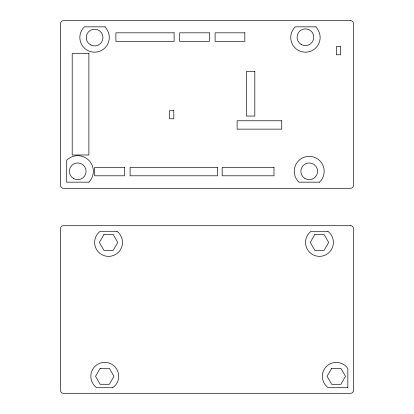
<?xml version="1.0" encoding="UTF-8"?>
<svg xmlns="http://www.w3.org/2000/svg" width="414" height="414" viewBox="0 0 414 414"><rect width="100%" height="100%" fill="white"/><g stroke="black" fill="none" stroke-linecap="round" stroke-linejoin="round"><path stroke-width="0.62" d="M103.955 234.464L99.35 242.433L103.955 250.403L113.157 250.403L117.757 242.433L113.157 234.464L103.955 234.464M100.147 368.336L95.546 376.305L100.147 384.275L109.353 384.275L113.953 376.305L109.353 368.336L100.147 368.336M314.857 234.453L310.257 242.423L314.857 250.392L324.064 250.392L328.664 242.423L324.064 234.453L314.857 234.453M331.681 368.351L327.076 376.326L331.681 384.296L340.882 384.296L345.488 376.326L340.882 368.351L331.681 368.351M327.852 231.286L311.043 231.307A13.947 13.947 0 0 0 309.165 251.831A13.947 13.947 0 0 0 329.777 251.805A13.947 13.947 0 0 0 327.852 231.286M350.637 20.7L63.363 20.7A2.789 2.789 0 0 0 60.573 23.489L60.573 185.503A2.789 2.789 0 0 0 63.363 188.292L350.637 188.292A2.789 2.789 0 0 0 353.427 185.503L353.427 23.489A2.789 2.789 0 0 0 350.637 20.7M105.115 26.838L84.373 26.838A14.728 14.728 0 0 0 83.416 47.087A14.728 14.728 0 0 0 103.588 49.106A14.728 14.728 0 0 0 106.662 29.068L105.115 26.838M315.944 26.838L295.296 26.838A14.707 14.707 0 0 0 294.292 47.077A14.707 14.707 0 0 0 314.454 49.1A14.707 14.707 0 0 0 317.502 29.068L315.944 26.838M174.108 32.82L115.894 32.82L115.894 41.359L174.108 41.359L174.108 32.82M209.349 32.82L179.655 32.82L179.655 41.359L209.349 41.359L209.349 32.82M244.834 32.82L215.104 32.82L215.104 41.359L244.834 41.359L244.834 32.82M340.593 46.642L336.354 46.642L336.354 54.783L340.593 54.783L340.593 46.642M88.886 53.546L72.191 53.546L72.191 154.986L88.886 154.986L88.886 53.546M254.827 71.436L246.459 71.436L246.459 116.06L254.827 116.06L254.827 71.436M173.802 110.652L169.564 110.652L169.564 118.792L173.802 118.792L173.802 110.652M281.743 120.774L237.118 120.774L237.118 129.142L281.743 129.142L281.743 120.774M124.547 167.422L94.64 167.422L94.64 175.8L124.547 175.8L124.547 167.422M217.459 167.422L130.1 167.422L130.1 175.8L217.459 175.8L217.459 167.422M273.985 167.422L222.163 167.422L222.163 175.8L273.985 175.8L273.985 167.422M88.969 182.155L66.711 182.155L66.711 160.228A15.623 15.623 0 0 1 88.689 160.177A15.623 15.623 0 0 1 88.969 182.155M319.525 182.155L298.903 182.155A14.966 14.966 0 0 1 298.541 160.818A14.966 14.966 0 0 1 319.882 160.818A14.966 14.966 0 0 1 319.525 182.155M350.637 225.708L63.363 225.708A2.789 2.789 0 0 0 60.573 228.497L60.573 390.511A2.789 2.789 0 0 0 63.363 393.3L350.637 393.3A2.789 2.789 0 0 0 353.427 390.511L353.427 228.497A2.789 2.789 0 0 0 350.637 225.708M116.934 231.286L100.178 231.286A13.947 13.947 0 0 0 98.242 251.821A13.947 13.947 0 0 0 118.87 251.821A13.947 13.947 0 0 0 116.934 231.286M112.758 387.721L96.741 387.721A13.947 13.947 0 0 1 94.335 367.032A13.947 13.947 0 0 1 115.164 367.032A13.947 13.947 0 0 1 112.758 387.721M347.848 387.721L328.245 387.721A13.947 13.947 0 0 1 326.527 366.359A13.947 13.947 0 0 1 347.848 368.532L347.848 387.721M73.542 178.553A8.368 8.368 0 0 0 86.091 171.308A8.368 8.368 0 0 0 73.542 164.063A8.368 8.368 0 0 0 73.542 178.553M305.03 178.553A8.368 8.368 0 0 0 317.579 171.308A8.368 8.368 0 0 0 305.03 164.063A8.368 8.368 0 0 0 305.03 178.553M301.252 44.474A8.368 8.368 0 0 0 313.802 37.229A8.368 8.368 0 0 0 301.252 29.984A8.368 8.368 0 0 0 301.252 44.474M90.407 44.821A8.368 8.368 0 0 0 102.957 37.576A8.368 8.368 0 0 0 90.407 30.325A8.368 8.368 0 0 0 90.407 44.821"/></g></svg>
